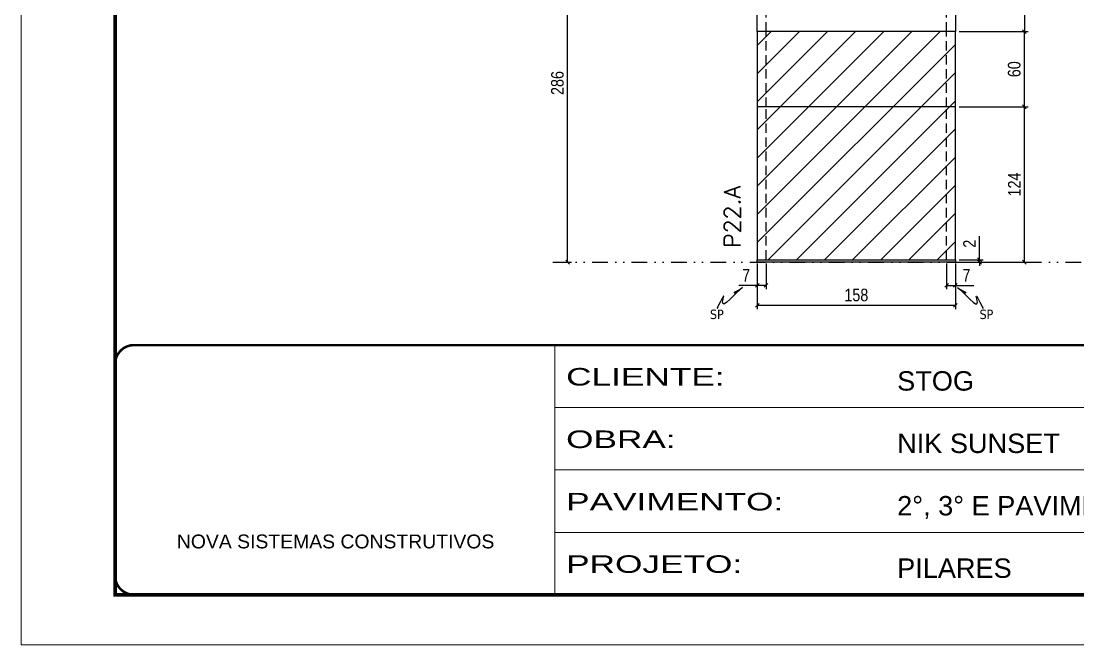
# Model space of a CAD drawing. Extents: x 808 to 7089, y -98 to 17032.
# Drawn here: x 3992 to 4835, y 9091 to 9589 of the extents above; entities that cross this region are included whole.
import ezdxf

# ---------------------------------------------------------------- set-up
doc = ezdxf.new("R2010")
doc.units = 0
for name, pattern in [('CONTINUO', [0]), ('DASHED', [0.75, 0.5, -0.25]), ('DIVIDE2', [0.625, 0.25, -0.125, 0, -0.125, 0, -0.125]), ('HIDDEN', [0.375, 0.25, -0.125])]:
    doc.linetypes.add(name, pattern=pattern)
for name, color, linetype in [('COTA', 241, 'Continuous'), ('Nível', 160, 'Continuous'), ('Painéis', 200, 'Continuous'), ('Sarrafo de Pressão', 42, 'HIDDEN'), ('texto', 7, 'Continuous')]:
    doc.layers.add(name, color=color, linetype=linetype)
for name, color, linetype, lineweight in [('Folhas', 255, 'Continuous', 9), ('REAPROVEITAMENTO', 251, 'Continuous', 9), ('SARRAFO DE PRESSAO', 251, 'DASHED', 9), ('Texto Seção', 7, 'Continuous', 15)]:
    doc.layers.add(name, color=color, linetype=linetype, lineweight=lineweight)
doc.styles.add('ARIAL', font='arial.ttf')
doc.styles.add('COTA TECNICA', font='techl___.ttf', dxfattribs={"height": 10})
doc.styles.add('COTA TECNICA-50', font='techl___.ttf', dxfattribs={"height": 10})
doc.styles.add('REGUA-120', font='ROMANS.shx', dxfattribs={"height": 15})
doc.styles.get("Standard").update_dxf_attribs({"font": 'arial.ttf'})
doc.styles.add('Tecnologia', font='')
doc.styles.get('Tecnologia').set_extended_font_data('Forgotten Futurist')
doc.dimstyles.new('COTA PAINEL-50', dxfattribs={"dimtxt": 10, "dimasz": 3, "dimexe": 3, "dimexo": 3, "dimgap": 3, "dimtad": 1, "dimdec": 1, "dimzin": 12, "dimdsep": 46, "dimtxsty": 'COTA TECNICA-50', "dimblk1": 'OBLIQUE', "dimblk2": 'OBLIQUE', "dimsah": 1, "dimcen": 0.9, "dimclrd": 4, "dimclre": 4, "dimclrt": 240, "dimadec": 1, "dimazin": 3, "dimtfac": 1, "dimtdec": 1, "dimtmove": 0, "dimatfit": 3, "dimfxl": 1, "dimtolj": 1, "dimtzin": 12, "dimarcsym": 0})
doc.dimstyles.new('PAINEL', dxfattribs={"dimtxt": 10, "dimasz": 3, "dimexe": 3, "dimexo": 3, "dimgap": 3, "dimtad": 1, "dimdec": 1, "dimzin": 12, "dimdsep": 46, "dimtxsty": 'COTA TECNICA', "dimblk1": 'OBLIQUE', "dimblk2": 'OBLIQUE', "dimsah": 1, "dimcen": 0.9, "dimclrd": 4, "dimclre": 4, "dimclrt": 240, "dimadec": 1, "dimazin": 3, "dimtfac": 1, "dimtdec": 1, "dimtmove": 0, "dimatfit": 3, "dimfxl": 1, "dimtolj": 1, "dimtzin": 12, "dimarcsym": 0})
doc.dimstyles.get("Standard").update_dxf_attribs({"dimtxt": 0.18, "dimasz": 0.18, "dimexe": 0.18, "dimexo": 0.0625, "dimgap": 0.09, "dimtad": 0, "dimtih": 1, "dimtoh": 1, "dimdec": 4, "dimzin": 0, "dimdsep": 46, "dimtxsty": 'Standard', "dimcen": 0.09, "dimadec": 0, "dimazin": 0, "dimtfac": 1, "dimtdec": 4, "dimtofl": 0, "dimtmove": 0, "dimatfit": 3, "dimfxl": 1, "dimtolj": 1, "dimtzin": 0, "dimarcsym": 0})

# ---------------------------------------------------------------- blocks, each defined once
blk = doc.blocks.new('9999999999')
at = {"color": 30, "linetype": 'CONTINUO'}
for p, q in [((98564.56, 34230.21), (98564.56, 34429.45)), ((98564.56, 34379.64), (99583.98, 34379.64)), ((98564.56, 34329.83), (99487.98, 34329.83)), ((98564.56, 34280.02), (99487.98, 34280.02))]:
    blk.add_line(p, q, dxfattribs=at)
at = {"color": 30, "linetype": 'CONTINUO', "const_width": 2}
blk.add_lwpolyline([(99583.98, 34230.21), (99583.98, 34414.45, 0.414214), (99568.98, 34429.45), (98228.98, 34429.45, 0.414214), (98213.98, 34414.45), (98213.98, 34245.21, 0.414214), (98228.98, 34230.21), (99583.98, 34230.21)], format="xyb", dxfattribs=at)
at = {"layer": 'Folhas'}
blk.add_lwpolyline([(98138.98, 34190.21), (99623.98, 34190.21), (99623.98, 35240.21), (98138.98, 35240.21)], close=True, dxfattribs=at)
at = {"layer": 'Folhas', "color": 30, "const_width": 3}
blk.add_lwpolyline([(98213.98, 34230.21), (99583.98, 34230.21), (99583.98, 35200.21), (98213.98, 35200.21)], close=True, dxfattribs=at)
at = {"color": 7, "linetype": 'Continuous', "ltscale": 5, "style": 'ARIAL'}
for s, height, p in [('STOG', 15.483, (98837.68, 34393.13)), ('NIK SUNSET', 15.483, (98837.68, 34343.32)), ('2°, 3° E PAVIMENTO TIPO', 15.4829, (98837.68, 34293.51)), ('NOVA SISTEMAS CONSTRUTIVOS', 11.0592, (98263.19, 34267.21)), ('PILARES', 15.483, (98837.68, 34243.7))]:
    blk.add_text(s, height=height, dxfattribs=at).set_placement(p)
at = {"layer": 'Folhas', "color": 7, "style": 'Tecnologia', "width": 1.5}
for s, p in [('CLIENTE:', (98573.65, 34397.17)), ('OBRA:', (98573.65, 34347.31)), ('PAVIMENTO:', (98573.65, 34297.5)), ('PROJETO:', (98573.65, 34247.69))]:
    blk.add_text(s, height=14, dxfattribs=at).set_placement(p)
blk = doc.blocks.new('_Oblique')
at = {"color": 0, "linetype": 'ByBlock', "lineweight": -2}
blk.add_line((-0.5, -0.5), (0.5, 0.5), dxfattribs=at)
blk = doc.blocks.new('*D794')
at = {"layer": 'COTA', "color": 4, "lineweight": -2, "transparency": 16777216}
for p, q in [((4578.8, 9395.44), (4578.8, 9359.08)), ((4736.8, 9395.44), (4736.8, 9359.08)), ((4578.8, 9362.08), (4736.8, 9362.08))]:
    blk.add_line(p, q, dxfattribs=at)
at = {"layer": 'Defpoints', "color": 0, "transparency": 16777216}
for p in [(4578.8, 9398.44), (4736.8, 9398.44), (4736.8, 9362.08)]:
    blk.add_point(p, dxfattribs=at)
at = {"layer": 'COTA', "color": 4, "lineweight": -2, "transparency": 16777216, "xscale": 3, "yscale": 3, "zscale": 3, "rotation": 180}
blk.add_blockref('_Oblique', (4578.8, 9362.08), dxfattribs=at)
at = {"layer": 'COTA', "color": 4, "lineweight": -2, "transparency": 16777216, "xscale": 3, "yscale": 3, "zscale": 3}
blk.add_blockref('_Oblique', (4736.8, 9362.08), dxfattribs=at)
at = {"layer": 'COTA', "color": 240, "transparency": 16777216, "insert": (4657.8, 9370.21), "char_height": 10, "attachment_point": 5, "style": 'COTA TECNICA'}
blk.add_mtext('\\A1;158', dxfattribs=at)
blk = doc.blocks.new('*D795')
at = {"layer": 'COTA', "color": 4, "lineweight": -2, "transparency": 16777216}
for p, q in [((4578.8, 9393.44), (4578.8, 9374.93)), ((4585.8, 9395.44), (4585.8, 9374.93)), ((4578.8, 9377.93), (4564.07, 9377.93)), ((4585.8, 9377.93), (4578.8, 9377.93))]:
    blk.add_line(p, q, dxfattribs=at)
at = {"layer": 'Defpoints', "color": 0, "transparency": 16777216}
for p in [(4585.8, 9398.44), (4578.8, 9396.44), (4578.8, 9377.93)]:
    blk.add_point(p, dxfattribs=at)
at = {"layer": 'COTA', "color": 4, "lineweight": -2, "transparency": 16777216, "xscale": 3, "yscale": 3, "zscale": 3, "rotation": 180}
blk.add_blockref('_Oblique', (4578.8, 9377.93), dxfattribs=at)
at = {"layer": 'COTA', "color": 4, "lineweight": -2, "transparency": 16777216, "xscale": 3, "yscale": 3, "zscale": 3}
blk.add_blockref('_Oblique', (4585.8, 9377.93), dxfattribs=at)
at = {"layer": 'COTA', "color": 240, "transparency": 16777216, "insert": (4569.93, 9386), "char_height": 10, "attachment_point": 5, "style": 'COTA TECNICA-50'}
blk.add_mtext('\\A1;7', dxfattribs=at)
blk = doc.blocks.new('*D796')
at = {"layer": 'COTA', "color": 4, "lineweight": -2, "transparency": 16777216}
for p, q in [((4729.8, 9395.44), (4729.8, 9374.93)), ((4736.8, 9393.44), (4736.8, 9374.93)), ((4729.8, 9377.93), (4736.8, 9377.93)), ((4736.8, 9377.93), (4751.53, 9377.93))]:
    blk.add_line(p, q, dxfattribs=at)
at = {"layer": 'Defpoints', "color": 0, "transparency": 16777216}
for p in [(4729.8, 9398.44), (4736.8, 9396.44), (4736.8, 9377.93)]:
    blk.add_point(p, dxfattribs=at)
at = {"layer": 'COTA', "color": 4, "lineweight": -2, "transparency": 16777216, "xscale": 3, "yscale": 3, "zscale": 3, "rotation": 180}
blk.add_blockref('_Oblique', (4729.8, 9377.93), dxfattribs=at)
at = {"layer": 'COTA', "color": 4, "lineweight": -2, "transparency": 16777216, "xscale": 3, "yscale": 3, "zscale": 3}
blk.add_blockref('_Oblique', (4736.8, 9377.93), dxfattribs=at)
at = {"layer": 'COTA', "color": 240, "transparency": 16777216, "insert": (4745.67, 9386), "char_height": 10, "attachment_point": 5, "style": 'COTA TECNICA-50'}
blk.add_mtext('\\A1;7', dxfattribs=at)
blk = doc.blocks.new('*D797')
at = {"layer": 'COTA', "color": 4, "linetype": 'ByBlock', "lineweight": -2, "transparency": 16777216}
for p, q in [((4739.8, 9520.44), (4794.88, 9520.44)), ((4791.88, 9396.44), (4791.88, 9520.44)), ((4739.8, 9396.44), (4794.88, 9396.44))]:
    blk.add_line(p, q, dxfattribs=at)
at = {"layer": 'Defpoints', "color": 0, "linetype": 'ByBlock', "transparency": 16777216}
for p in [(4736.8, 9520.44), (4791.88, 9520.44), (4736.8, 9396.44)]:
    blk.add_point(p, dxfattribs=at)
at = {"layer": 'COTA', "color": 4, "linetype": 'ByBlock', "lineweight": -2, "transparency": 16777216, "xscale": 3, "yscale": 3, "zscale": 3}
for p, rotation in [((4791.88, 9520.44), 90), ((4791.88, 9396.44), 270)]:
    blk.add_blockref('_Oblique', p, dxfattribs=dict(at, rotation=rotation))
at = {"layer": 'COTA', "color": 240, "linetype": 'ByBlock', "transparency": 16777216, "insert": (4783.81, 9458.44), "char_height": 10, "attachment_point": 5, "rotation": 90, "style": 'COTA TECNICA'}
blk.add_mtext('\\A1;124', dxfattribs=at)
blk = doc.blocks.new('*D798')
at = {"layer": 'COTA', "color": 4, "lineweight": -2, "transparency": 16777216}
for p, q in [((4756.06, 9398.44), (4756.06, 9417.24)), ((4739.8, 9398.44), (4759.06, 9398.44)), ((4756.06, 9396.44), (4756.06, 9398.44)), ((4739.8, 9396.44), (4759.06, 9396.44)), ((4756.06, 9396.44), (4756.06, 9393.44))]:
    blk.add_line(p, q, dxfattribs=at)
at = {"layer": 'Defpoints', "color": 0, "transparency": 16777216}
for p in [(4736.8, 9398.44), (4736.8, 9396.44), (4756.06, 9396.44)]:
    blk.add_point(p, dxfattribs=at)
at = {"layer": 'COTA', "color": 4, "lineweight": -2, "transparency": 16777216, "xscale": 3, "yscale": 3, "zscale": 3}
for p, rotation in [((4756.06, 9398.44), 270), ((4756.06, 9396.44), 90)]:
    blk.add_blockref('_Oblique', p, dxfattribs=dict(at, rotation=rotation))
at = {"layer": 'COTA', "color": 240, "transparency": 16777216, "insert": (4748.06, 9411.19), "char_height": 10, "attachment_point": 5, "rotation": 90, "style": 'COTA TECNICA-50'}
blk.add_mtext('\\A1;2', dxfattribs=at)
blk = doc.blocks.new('*D799')
at = {"layer": 'COTA', "color": 4, "linetype": 'ByBlock', "lineweight": -2, "transparency": 16777216}
for p, q in [((4739.8, 9520.44), (4794.88, 9520.44)), ((4791.88, 9396.44), (4791.88, 9520.44)), ((4739.8, 9396.44), (4794.88, 9396.44))]:
    blk.add_line(p, q, dxfattribs=at)
at = {"layer": 'Defpoints', "color": 0, "linetype": 'ByBlock', "transparency": 16777216}
for p in [(4736.8, 9520.44), (4791.88, 9520.44), (4736.8, 9396.44)]:
    blk.add_point(p, dxfattribs=at)
at = {"layer": 'COTA', "color": 4, "linetype": 'ByBlock', "lineweight": -2, "transparency": 16777216, "xscale": 3, "yscale": 3, "zscale": 3}
for p, rotation in [((4791.88, 9520.44), 90), ((4791.88, 9396.44), 270)]:
    blk.add_blockref('_Oblique', p, dxfattribs=dict(at, rotation=rotation))
at = {"layer": 'COTA', "color": 240, "linetype": 'ByBlock', "transparency": 16777216, "insert": (4783.81, 9458.44), "char_height": 10, "attachment_point": 5, "rotation": 90, "style": 'COTA TECNICA'}
blk.add_mtext('\\A1;124', dxfattribs=at)
blk = doc.blocks.new('*D801')
at = {"layer": 'COTA', "color": 4, "lineweight": -2, "transparency": 16777216}
for p, q in [((4739.8, 9670.44), (4794.88, 9670.44)), ((4791.88, 9670.44), (4791.88, 9580.44)), ((4739.8, 9580.44), (4794.88, 9580.44))]:
    blk.add_line(p, q, dxfattribs=at)
at = {"layer": 'Defpoints', "color": 0, "transparency": 16777216}
for p in [(4736.8, 9670.44), (4736.8, 9580.44), (4791.88, 9580.44)]:
    blk.add_point(p, dxfattribs=at)
at = {"layer": 'COTA', "color": 4, "lineweight": -2, "transparency": 16777216, "xscale": 3, "yscale": 3, "zscale": 3}
for p, rotation in [((4791.88, 9670.44), 90), ((4791.88, 9580.44), 270)]:
    blk.add_blockref('_Oblique', p, dxfattribs=dict(at, rotation=rotation))
at = {"layer": 'COTA', "color": 240, "transparency": 16777216, "insert": (4783.75, 9625.44), "char_height": 10, "attachment_point": 5, "rotation": 90, "style": 'COTA TECNICA-50'}
blk.add_mtext('\\A1;90', dxfattribs=at)
blk = doc.blocks.new('*D803')
at = {"layer": 'COTA', "color": 4, "lineweight": -2, "transparency": 16777216}
for p, q in [((4739.8, 9580.44), (4794.88, 9580.44)), ((4791.88, 9520.44), (4791.88, 9580.44)), ((4739.8, 9520.44), (4794.88, 9520.44))]:
    blk.add_line(p, q, dxfattribs=at)
at = {"layer": 'Defpoints', "color": 0, "transparency": 16777216}
for p in [(4736.8, 9580.44), (4791.88, 9580.44), (4736.8, 9520.44)]:
    blk.add_point(p, dxfattribs=at)
at = {"layer": 'COTA', "color": 4, "lineweight": -2, "transparency": 16777216, "xscale": 3, "yscale": 3, "zscale": 3}
for p, rotation in [((4791.88, 9580.44), 90), ((4791.88, 9520.44), 270)]:
    blk.add_blockref('_Oblique', p, dxfattribs=dict(at, rotation=rotation))
at = {"layer": 'COTA', "color": 240, "transparency": 16777216, "insert": (4783.78, 9550.44), "char_height": 10, "attachment_point": 5, "rotation": 90, "style": 'COTA TECNICA'}
blk.add_mtext('\\A1;60', dxfattribs=at)
blk = doc.blocks.new('*D804')
at = {"layer": 'COTA', "color": 4, "lineweight": -2, "transparency": 16777216}
for p, q in [((4418.71, 9682.44), (4430.57, 9682.44)), ((4427.57, 9396.44), (4427.57, 9682.44)), ((4418.71, 9396.44), (4430.57, 9396.44))]:
    blk.add_line(p, q, dxfattribs=at)
at = {"layer": 'Defpoints', "color": 0, "transparency": 16777216}
for p in [(4415.71, 9682.44), (4427.57, 9682.44), (4415.71, 9396.44)]:
    blk.add_point(p, dxfattribs=at)
at = {"layer": 'COTA', "color": 4, "lineweight": -2, "transparency": 16777216, "xscale": 3, "yscale": 3, "zscale": 3}
for p, rotation in [((4427.57, 9682.44), 90), ((4427.57, 9396.44), 270)]:
    blk.add_blockref('_Oblique', p, dxfattribs=dict(at, rotation=rotation))
at = {"layer": 'COTA', "color": 240, "transparency": 16777216, "insert": (4419.44, 9539.44), "char_height": 10, "attachment_point": 5, "rotation": 90, "style": 'COTA TECNICA-50'}
blk.add_mtext('\\A1;286', dxfattribs=at)

msp = doc.modelspace()

# ---------------------------------------------------------------- hatches: boundary and pattern name
at = {"layer": 'REAPROVEITAMENTO', "linetype": 'ByBlock'}
h = msp.add_hatch(dxfattribs=at)
h.set_pattern_fill('ANSI31', color=256, scale=5, style=2)
h.set_pattern_definition([(45, (988.625, 344.037), (-11.22532, 11.22532), [])])
h.paths.add_polyline_path([(4736.8, 9580.44), (4578.8, 9580.44), (4578.8, 9398.44), (4736.8, 9398.44)])

# ---------------------------------------------------------------- linework, layer by layer
at = {"layer": 'Nível', "color": 4, "linetype": 'DIVIDE2', "ltscale": 50}
msp.add_line((4415.71, 9396.44), (5436.67, 9396.44), dxfattribs=at)
at = {"layer": 'Painéis'}
for p, q in [((4578.8, 9580.44), (4578.8, 9618.44)), ((4736.8, 9618.44), (4736.8, 9580.44)), ((4736.8, 9520.44), (4578.8, 9520.44))]:
    msp.add_line(p, q, dxfattribs=at)
msp.add_lwpolyline([(4736.8, 9520.44), (4736.8, 9580.44), (4578.8, 9580.44), (4578.8, 9520.44)], dxfattribs=at)
for points in [[(4736.8, 9520.44), (4578.8, 9520.44), (4578.8, 9398.44), (4736.8, 9398.44)], [(4736.8, 9396.44), (4578.8, 9396.44), (4578.8, 9398.44), (4736.8, 9398.44)]]:
    msp.add_lwpolyline(points, close=True, dxfattribs=at)
at = {"layer": 'Sarrafo de Pressão', "ltscale": 30}
for p, q in [((4585.8, 9580.44), (4585.8, 9618.44)), ((4729.8, 9580.44), (4729.8, 9618.44)), ((4585.8, 9520.44), (4585.8, 9580.44)), ((4729.8, 9520.44), (4729.8, 9580.44)), ((4585.8, 9398.44), (4585.8, 9520.44)), ((4729.8, 9398.44), (4729.8, 9520.44))]:
    msp.add_line(p, q, dxfattribs=at)

# ---------------------------------------------------------------- block references
at = {"layer": 'SARRAFO DE PRESSAO', "color": 6, "linetype": 'ByBlock'}
msp.add_blockref('9999999999', (-94147.31, -25099.18), dxfattribs=at)

# ---------------------------------------------------------------- texts
at = {"layer": 'texto', "color": 0, "char_height": 7.5, "attachment_point": 5}
for insert in [(4546.55, 9354.76), (4761.58, 9354.76)]:
    msp.add_mtext('{\\fTahoma|b0|i0|c0|p34;\\C4;SP}', dxfattribs=dict(at, insert=insert))
at = {"layer": 'Texto Seção', "insert": (4565.33, 9407.69), "char_height": 13, "width": 285.3299, "attachment_point": 7, "rotation": 90, "style": 'REGUA-120'}
msp.add_mtext('P22.A', dxfattribs=at)

# ---------------------------------------------------------------- dimensions: what is measured, and where the dimension line sits
at = {"layer": 'COTA'}
for base, p1, p2, angle, dimstyle, picture, middle in [((4427.57, 9682.44), (4415.71, 9396.44), (4415.71, 9682.44), 90, 'COTA PAINEL-50', '*D804', (4419.44, 9539.44)), ((4791.88, 9580.44), (4736.8, 9670.44), (4736.8, 9580.44), 90, 'COTA PAINEL-50', '*D801', (4783.75, 9625.44)), ((4791.88, 9580.44), (4736.8, 9520.44), (4736.8, 9580.44), 90, 'PAINEL', '*D803', (4783.78, 9550.44)), ((4578.8, 9377.93), (4585.8, 9398.44), (4578.8, 9396.44), 180, 'COTA PAINEL-50', '*D795', (4569.93, 9386))]:
    dim = msp.add_linear_dim(base=base, p1=p1, p2=p2, angle=angle, dimstyle=dimstyle, dxfattribs=at)
    dim.commit()
    dim.dimension.update_dxf_attribs({"geometry": picture, "text_midpoint": middle})
at = {"layer": 'COTA', "linetype": 'ByBlock'}
for picture in ['*D797', '*D799']:
    dim = msp.add_aligned_dim(p1=(4736.8, 9396.44), p2=(4736.8, 9520.44), distance=-55.08, dimstyle='PAINEL', dxfattribs=at)
    dim.commit()
    dim.dimension.update_dxf_attribs({"geometry": picture, "text_midpoint": (4783.81, 9458.44)})
at = {"layer": 'COTA'}
dim = msp.add_linear_dim(base=(4756.06, 9396.44), p1=(4736.8, 9398.44), p2=(4736.8, 9396.44), angle=90, dimstyle='COTA PAINEL-50', dxfattribs=at)
dim.commit()
dim.dimension.update_dxf_attribs({"geometry": '*D798', "text_midpoint": (4756.06, 9411.19), "dimtype": 160})
dim = msp.add_linear_dim(base=(4736.8, 9362.08), p1=(4578.8, 9398.44), p2=(4736.8, 9398.44), dimstyle='PAINEL', override={"dimarcsym": 2}, dxfattribs=at)
dim.commit()
dim.dimension.update_dxf_attribs({"geometry": '*D794', "text_midpoint": (4657.8, 9370.21)})
dim = msp.add_linear_dim(base=(4736.8, 9377.93), p1=(4729.8, 9398.44), p2=(4736.8, 9396.44), dimstyle='COTA PAINEL-50', dxfattribs=at)
dim.commit()
dim.dimension.update_dxf_attribs({"geometry": '*D796', "text_midpoint": (4745.67, 9386)})

# ---------------------------------------------------------------- leaders
at = {"layer": 'COTA', "path_type": 1}
for points in [[(4566.97, 9376.26), (4551.19, 9364.42), (4552.11, 9369.23), (4546.56, 9359.45)], [(4738.63, 9376.26), (4754.41, 9364.42), (4753.49, 9369.23), (4759.04, 9359.45)]]:
    msp.add_leader(points, dimstyle='Standard', override={"dimasz": 8}, dxfattribs=at)

doc.saveas('drawing.dxf')
